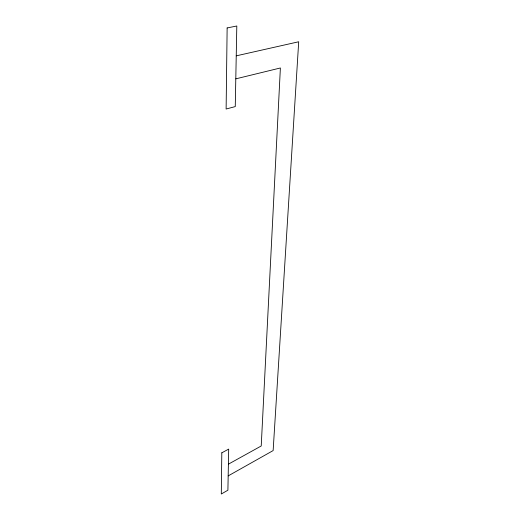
<?xml version="1.0" encoding="UTF-8"?>
<svg xmlns="http://www.w3.org/2000/svg" width="520" height="520" viewBox="0 0 520 520"><rect width="100%" height="100%" fill="white"/><g stroke="black" fill="none" stroke-linecap="round" stroke-linejoin="round"><path stroke-width="0.78" d="M228.176 475.904L273.143 450.574L298.701 41.769L236.236 55.848M228.404 464.165L261.222 445.985L280.384 67.977L235.794 78.852M221.812 452.829L221.299 494L227.903 490.204L228.69 449.098L221.812 452.829M227.136 27.944L226.122 109.025L235.261 106.587L236.808 26L227.136 27.944"/></g></svg>
